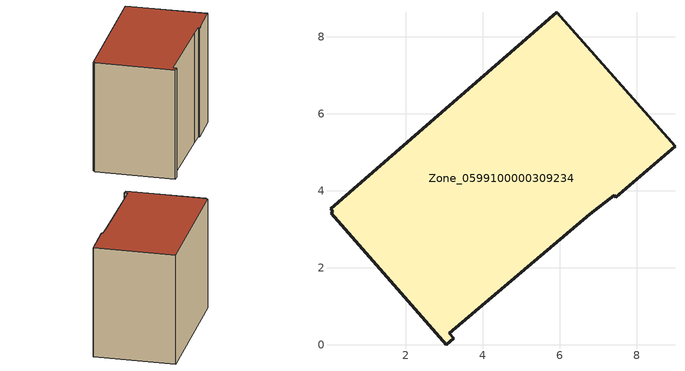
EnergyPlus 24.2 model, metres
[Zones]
Zone_0599100000309234
 floor ground (C_G): 0.06,3.42 0.11,3.47 0.05,3.53 5.92,8.64 8.99,5.16 7.46,3.83 7.41,3.88 6.78,3.39 3.13,0.3 3.25,0.17 3.05,0 z0
 wall outside (C_F): 8.99,5.16 5.92,8.64 0.05,3.53 0.11,3.47 0.06,3.42 3.05,0 3.25,0.17 3.13,0.3 6.78,3.39 7.41,3.88 7.46,3.83 8.99,5.16 z0:6.51
 roof outside (C_R): 0.11,3.47 0.06,3.42 3.05,0 3.25,0.17 3.13,0.3 6.78,3.39 7.41,3.88 7.46,3.83 8.99,5.16 5.92,8.64 0.05,3.53 z6.51
[BUILDING]
Pand.0599100000309234: North Axis=0; Terrain=City; Loads Convergence Tolerance Value=0.04; Temperature Convergence Tolerance Value=0.4; Solar Distribution=FullExterior; Maximum Number of Warmup Days=25; Minimum Number of Warmup Days=1
[Site:Location]
Rotterdam.The.Hague.AP_ZH_NLD Design_Conditions: Latitude=51.96; Longitude=4.45; Time Zone=1; Elevation=-4.5
[SITE:GROUNDTEMPERATURE:BUILDINGSURFACE]
18, 18, 18, 18, 18, 18, 18, 18, 18, 18, 18, 18
[MATERIAL] Thermal Absorptance=0.9; Solar Absorptance=0.7; Visible Absorptance=0.7
Name | Roughness | Thickness | Conductivity | Density | Specific Heat
G.TI.1946 | MediumSmooth | 0.15 | 1 | 540 | 1210
F.TI.1946 | Rough | 0.3 | 0.857143 | 1920 | 840
R.TI.1946 | MediumRough | 0.2 | 0.1 | 1500 | 1000
[CONSTRUCTION]
C_G: G.TI.1946
C_F: F.TI.1946
C_R: R.TI.1946
[ZONE]
Zone_0599100000309234: Type=1; Multiplier=1; Ceiling Height=Autocalculate; Volume=Autocalculate; Floor Area=autocalculate; Part of Total Floor Area=Yes
[ZONEINFILTRATION:DESIGNFLOWRATE]
Infil_Zone_0599100000309234: Zone or ZoneList or Space or SpaceList=Zone_0599100000309234; Schedule=AlwaysOn; Design Flow Rate Calculation Method=Flow/Area; Flow Rate per Floor Area=0.003; Constant Term Coefficient=1; Temperature Term Coefficient=0; Velocity Term Coefficient=0; Velocity Squared Term Coefficient=0
[HVACTEMPLATE:ZONE:IDEALLOADSAIRSYSTEM]
Zone_0599100000309234: Maximum Heating Supply Air Temperature=50; Minimum Cooling Supply Air Temperature=13; Maximum Heating Supply Air Humidity Ratio=0.0156; Minimum Cooling Supply Air Humidity Ratio=0.0077; Heating Limit=NoLimit; Cooling Limit=NoLimit; Dehumidification Control Type=ConstantSensibleHeatRatio; Cooling Sensible Heat Ratio=0.7; Dehumidification Setpoint=60; Humidification Control Type=None; Humidification Setpoint=30; Outdoor Air Method=None; Outdoor Air Flow Rate per Person=0.00944; Outdoor Air Flow Rate per Zone Floor Area=0; Outdoor Air Flow Rate per Zone=0; Demand Controlled Ventilation Type=None; Outdoor Air Economizer Type=NoEconomizer; Heat Recovery Type=None; Sensible Heat Recovery Effectiveness=0.7; Latent Heat Recovery Effectiveness=0.65
[ZONECONTROL:THERMOSTAT]
ThermostatControl_Zone_0599100000309234: Zone or ZoneList=Zone_0599100000309234; Control Type Schedule=DualSetpointControlType; Control 1=Thermostat_Zone_0599100000309234; Temperature Difference Between Cutout And Setpoint=0
[THERMOSTATSETPOINT:DUALSETPOINT]
Thermostat_Zone_0599100000309234: Heating Setpoint Temperature Schedule=HeatingSetpoint_Zone_0599100000309234; Cooling Setpoint Temperature Schedule=CoolingSetpoint_Zone_0599100000309234
[SCHEDULE:COMPACT]
HeatingSetpoint_Zone_0599100000309234: Through: 12/31, For: AllDays, Until: 24:00, 21
CoolingSetpoint_Zone_0599100000309234: Through: 12/31, For: AllDays, Until: 24:00, 24
DualSetpointControlType: Through: 12/31, For: AllDays, Until: 24:00, 4
AlwaysOn: Through: 12/31, For: AllDays, Until: 24:00, 1
